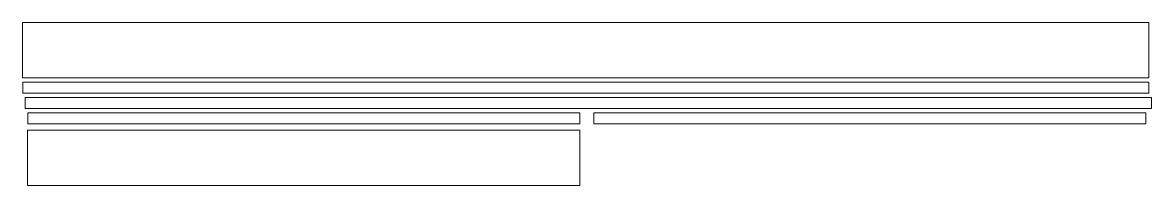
# Model space of a CAD drawing. Header units: millimetres. Extents: x 10 to 1032, y 679 to 827.
import ezdxf

# ---------------------------------------------------------------- set-up
doc = ezdxf.new("R2010")
doc.units = ezdxf.units.MM

msp = doc.modelspace()

# ---------------------------------------------------------------- linework, layer by layer
at = {"color": 7, "linetype": 'Continuous', "lineweight": 15}
for p, q in [((9.7, 776.8), (9.7, 826.8)), ((9.7, 826.8), (1029.7, 826.8)), ((1029.7, 776.8), (1029.7, 826.8)), ((9.7, 776.8), (1029.7, 776.8)), ((9.8, 762.9), (9.8, 772.9)), ((9.8, 772.9), (1029.8, 772.9)), ((1029.8, 762.9), (1029.8, 772.9)), ((9.8, 762.9), (1029.8, 762.9)), ((12, 749.1), (12, 759.1)), ((12, 759.1), (1032, 759.1)), ((1032, 749.1), (1032, 759.1)), ((12, 749.1), (1032, 749.1)), ((14.5, 745.1), (14.5, 735.1)), ((514.5, 745.1), (14.5, 745.1)), ((514.5, 745.1), (514.5, 735.1)), ((527, 745.1), (527, 735.1)), ((1027, 745.1), (527, 745.1)), ((1027, 745.1), (1027, 735.1)), ((14.3, 729.4), (14.3, 679.4)), ((514.3, 729.4), (14.3, 729.4)), ((514.5, 735.1), (14.5, 735.1)), ((514.3, 729.4), (514.3, 679.4)), ((1027, 735.1), (527, 735.1)), ((514.3, 679.4), (14.3, 679.4))]:
    msp.add_line(p, q, dxfattribs=at)

doc.saveas('drawing.dxf')
